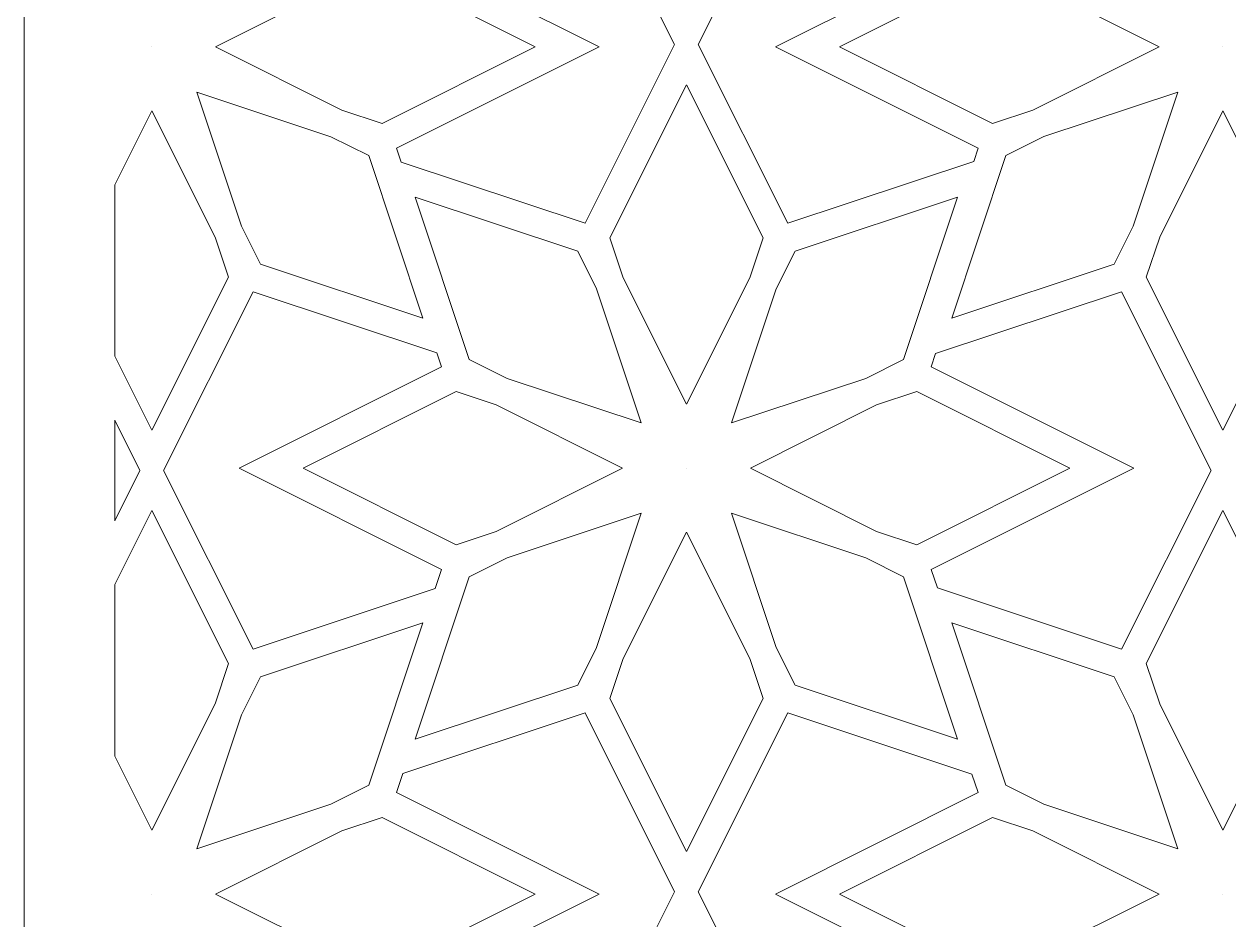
# Model space of a CAD drawing. Header units: centimetres. Extents: x -9.9 to 5.1, y -1.5 to 12.
# Drawn here: x -9.903 to -6.361, y 6.206 to 8.84 of the extents above; entities that cross this region are included whole.
import ezdxf

# ---------------------------------------------------------------- set-up
doc = ezdxf.new("R2010")
doc.units = ezdxf.units.CM
doc.header["$MEASUREMENT"] = 0
doc.layers.add('layer 1', color=7, linetype='Continuous')

msp = doc.modelspace()

# ---------------------------------------------------------------- linework, layer by layer
at = {"layer": 'layer 1', "color": 177, "lineweight": 9}
for points, knots in [([(-9.90262, -1.50302), (-9.90262, -1.50302), (-9.90262, -1.40247), (-9.90262, -1.40247), (-9.90262, -1.40247), (-9.90262, -1.40247), (-9.90262, -1.28287), (-9.90262, -1.28287), (-9.90262, -1.28287), (-9.90262, -1.28287), (-9.90262, -1.09513), (-9.90262, -1.09513), (-9.90262, -1.09513), (-9.90262, -1.09513), (-9.90262, -0.97553), (-9.90262, -0.97553), (-9.90262, -0.97553), (-9.90262, -0.97553), (-9.90262, -0.53225), (-9.90262, -0.53225), (-9.90262, -0.53225), (-9.90262, -0.53225), (-9.90262, -0.4436), (-9.90262, -0.4436), (-9.90262, -0.4436), (-9.90262, -0.4436), (-9.90262, 0.00048), (-9.90262, 0.00048), (-9.90262, 0.00048), (-9.90262, 0.00048), (-9.90262, 0.12554), (-9.90262, 0.12554), (-9.90262, 0.12554), (-9.90262, 0.12554), (-9.90262, 0.55598), (-9.90262, 0.55598), (-9.90262, 0.55598), (-9.90262, 0.55598), (-9.90262, 0.64463), (-9.90262, 0.64463), (-9.90262, 0.64463), (-9.90262, 0.64463), (-9.90262, 1.08791), (-9.90262, 1.08791), (-9.90262, 1.08791), (-9.90262, 1.08791), (-9.90262, 1.20751), (-9.90262, 1.20751), (-9.90262, 1.20751), (-9.90262, 1.20751), (-9.90262, 1.39525), (-9.90262, 1.39525), (-9.90262, 1.39525), (-9.90262, 1.39525), (-9.90262, 1.51485), (-9.90262, 1.51485), (-9.90262, 1.51485), (-9.90262, 1.51485), (-9.90262, 1.95812), (-9.90262, 1.95812), (-9.90262, 1.95812), (-9.90262, 1.95812), (-9.90262, 2.04678), (-9.90262, 2.04678), (-9.90262, 2.04678), (-9.90262, 2.04678), (-9.90262, 2.49085), (-9.90262, 2.49085), (-9.90262, 2.49085), (-9.90262, 2.49085), (-9.90262, 2.61591), (-9.90262, 2.61591), (-9.90262, 2.61591), (-9.90262, 2.61591), (-9.90262, 3.04637), (-9.90262, 3.04637), (-9.90262, 3.04637), (-9.90262, 3.04637), (-9.90262, 3.13502), (-9.90262, 3.13502), (-9.90262, 3.13502), (-9.90262, 3.13502), (-9.90262, 3.5783), (-9.90262, 3.5783), (-9.90262, 3.5783), (-9.90262, 3.5783), (-9.90262, 3.6979), (-9.90262, 3.6979), (-9.90262, 3.6979), (-9.90262, 3.6979), (-9.90262, 3.88564), (-9.90262, 3.88564), (-9.90262, 3.88564), (-9.90262, 3.88564), (-9.90262, 4.00523), (-9.90262, 4.00523), (-9.90262, 4.00523), (-9.90262, 4.00523), (-9.90262, 4.44851), (-9.90262, 4.44851), (-9.90262, 4.44851), (-9.90262, 4.44851), (-9.90262, 4.53717), (-9.90262, 4.53717), (-9.90262, 4.53717), (-9.90262, 4.53717), (-9.90262, 4.98124), (-9.90262, 4.98124), (-9.90262, 4.98124), (-9.90262, 4.98124), (-9.90262, 5.10631), (-9.90262, 5.10631), (-9.90262, 5.10631), (-9.90262, 5.10631), (-9.90262, 5.53674), (-9.90262, 5.53674), (-9.90262, 5.53674), (-9.90262, 5.53674), (-9.90262, 5.6254), (-9.90262, 5.6254), (-9.90262, 5.6254), (-9.90262, 5.6254), (-9.90262, 6.06868), (-9.90262, 6.06868), (-9.90262, 6.06868), (-9.90262, 6.06868), (-9.90262, 6.18827), (-9.90262, 6.18827), (-9.90262, 6.18827), (-9.90262, 6.18827), (-9.90262, 6.37601), (-9.90262, 6.37601), (-9.90262, 6.37601), (-9.90262, 6.37601), (-9.90262, 6.49561), (-9.90262, 6.49561), (-9.90262, 6.49561), (-9.90262, 6.49561), (-9.90262, 6.93889), (-9.90262, 6.93889), (-9.90262, 6.93889), (-9.90262, 6.93889), (-9.90262, 7.02755), (-9.90262, 7.02755), (-9.90262, 7.02755), (-9.90262, 7.02755), (-9.90262, 7.47161), (-9.90262, 7.47161), (-9.90262, 7.47161), (-9.90262, 7.47161), (-9.90262, 7.59668), (-9.90262, 7.59668), (-9.90262, 7.59668), (-9.90262, 7.59668), (-9.90262, 8.02713), (-9.90262, 8.02713), (-9.90262, 8.02713), (-9.90262, 8.02713), (-9.90262, 8.11579), (-9.90262, 8.11579), (-9.90262, 8.11579), (-9.90262, 8.11579), (-9.90262, 8.55907), (-9.90262, 8.55907), (-9.90262, 8.55907), (-9.90262, 8.55907), (-9.90262, 8.67866), (-9.90262, 8.67866), (-9.90262, 8.67866), (-9.90262, 8.67866), (-9.90262, 8.8664), (-9.90262, 8.8664), (-9.90262, 8.8664), (-9.90262, 8.8664), (-9.90262, 8.986), (-9.90262, 8.986), (-9.90262, 8.986), (-9.90262, 8.986), (-9.90262, 9.42928), (-9.90262, 9.42928), (-9.90262, 9.42928), (-9.90262, 9.42928), (-9.90262, 9.51794), (-9.90262, 9.51794), (-9.90262, 9.51794), (-9.90262, 9.51794), (-9.90262, 9.96201), (-9.90262, 9.96201), (-9.90262, 9.96201), (-9.90262, 9.96201), (-9.90262, 10.08707), (-9.90262, 10.08707), (-9.90262, 10.08707), (-9.90262, 10.08707), (-9.90262, 10.51751), (-9.90262, 10.51751), (-9.90262, 10.51751), (-9.90262, 10.51751), (-9.90262, 10.60617), (-9.90262, 10.60617), (-9.90262, 10.60617), (-9.90262, 10.60617), (-9.90262, 11.04944), (-9.90262, 11.04944), (-9.90262, 11.04944), (-9.90262, 11.04944), (-9.90262, 11.16904), (-9.90262, 11.16904), (-9.90262, 11.16904), (-9.90262, 11.16904), (-9.90262, 11.35678), (-9.90262, 11.35678), (-9.90262, 11.35678), (-9.90262, 11.35678), (-9.90262, 11.47638), (-9.90262, 11.47638), (-9.90262, 11.47638), (-9.90262, 11.47638), (-9.90262, 11.91966), (-9.90262, 11.91966), (-9.90262, 11.91966), (-9.90262, 11.91966), (-9.90262, 11.9877), (-9.90262, 11.9877), (-9.90262, 11.9877), (-9.90262, 11.9877), (-2.84661, 11.9877), (-2.84661, 11.9877), (-2.84661, 11.9877), (-2.84661, 11.9877), (-2.84661, 11.96951), (-2.84661, 11.96951), (-2.84661, 11.96951), (-2.84661, 11.96951), (-2.84661, 11.88086), (-2.84661, 11.88086), (-2.84661, 11.88086), (-2.84661, 11.88086), (-2.84661, 11.43758), (-2.84661, 11.43758), (-2.84661, 11.43758), (-2.84661, 11.43758), (-2.84661, 11.31906), (-2.84661, 11.31906), (-2.84661, 11.31906), (-2.84661, 11.31906), (-2.84661, 11.1249), (-2.84661, 11.1249), (-2.84661, 11.1249), (-2.84661, 11.1249), (-2.84661, 11.00638), (-2.84661, 11.00638), (-2.84661, 11.00638), (-2.84661, 11.00638), (-2.84661, 10.56311), (-2.84661, 10.56311), (-2.84661, 10.56311), (-2.84661, 10.56311), (-2.84661, 10.47445), (-2.84661, 10.47445), (-2.84661, 10.47445), (-2.84661, 10.47445), (-2.84661, 10.04616), (-2.84661, 10.04616), (-2.84661, 10.04616), (-2.84661, 10.04616), (-2.84661, 9.92103), (-2.84661, 9.92103), (-2.84661, 9.92103), (-2.84661, 9.92103), (-2.84661, 9.47912), (-2.84661, 9.47912), (-2.84661, 9.47912), (-2.84661, 9.47912), (-2.84661, 9.39046), (-2.84661, 9.39046), (-2.84661, 9.39046), (-2.84661, 9.39046), (-2.84661, 8.94719), (-2.84661, 8.94719), (-2.84661, 8.94719), (-2.84661, 8.94719), (-2.84661, 8.82867), (-2.84661, 8.82867), (-2.84661, 8.82867), (-2.84661, 8.82867), (-2.84661, 8.63451), (-2.84661, 8.63451), (-2.84661, 8.63451), (-2.84661, 8.63451), (-2.84661, 8.51599), (-2.84661, 8.51599), (-2.84661, 8.51599), (-2.84661, 8.51599), (-2.84661, 8.07271), (-2.84661, 8.07271), (-2.84661, 8.07271), (-2.84661, 8.07271), (-2.84661, 7.98406), (-2.84661, 7.98406), (-2.84661, 7.98406), (-2.84661, 7.98406), (-2.84661, 7.55579), (-2.84661, 7.55579), (-2.84661, 7.55579), (-2.84661, 7.55579), (-2.84661, 7.43065), (-2.84661, 7.43065), (-2.84661, 7.43065), (-2.84661, 7.43065), (-2.84661, 6.98874), (-2.84661, 6.98874), (-2.84661, 6.98874), (-2.84661, 6.98874), (-2.84661, 6.90009), (-2.84661, 6.90009), (-2.84661, 6.90009), (-2.84661, 6.90009), (-2.84661, 6.45681), (-2.84661, 6.45681), (-2.84661, 6.45681), (-2.84661, 6.45681), (-2.84661, 6.33829), (-2.84661, 6.33829), (-2.84661, 6.33829), (-2.84661, 6.33829), (-2.84661, 6.14413), (-2.84661, 6.14413), (-2.84661, 6.14413), (-2.84661, 6.14413), (-2.84661, 6.02561), (-2.84661, 6.02561), (-2.84661, 6.02561), (-2.84661, 6.02561), (-2.84661, 5.58234), (-2.84661, 5.58234), (-2.84661, 5.58234), (-2.84661, 5.58234), (-2.84661, 5.49368), (-2.84661, 5.49368), (-2.84661, 5.49368), (-2.84661, 5.49368), (-2.84661, 5.0654), (-2.84661, 5.0654), (-2.84661, 5.0654), (-2.84661, 5.0654), (-2.84661, 4.94026), (-2.84661, 4.94026), (-2.84661, 4.94026), (-2.84661, 4.94026), (-2.84661, 4.49835), (-2.84661, 4.49835), (-2.84661, 4.49835), (-2.84661, 4.49835), (-2.84661, 4.4097), (-2.84661, 4.4097), (-2.84661, 4.4097), (-2.84661, 4.4097), (-2.84661, 3.96642), (-2.84661, 3.96642), (-2.84661, 3.96642), (-2.84661, 3.96642), (-2.84661, 3.8479), (-2.84661, 3.8479), (-2.84661, 3.8479), (-2.84661, 3.8479), (-2.84661, 3.65375), (-2.84661, 3.65375), (-2.84661, 3.65375), (-2.84661, 3.65375), (-2.84661, 3.53523), (-2.84661, 3.53523), (-2.84661, 3.53523), (-2.84661, 3.53523), (-2.84661, 3.09195), (-2.84661, 3.09195), (-2.84661, 3.09195), (-2.84661, 3.09195), (-2.84661, 3.00329), (-2.84661, 3.00329), (-2.84661, 3.00329), (-2.84661, 3.00329), (-2.84661, 2.57502), (-2.84661, 2.57502), (-2.84661, 2.57502), (-2.84661, 2.57502), (-2.84661, 2.44988), (-2.84661, 2.44988), (-2.84661, 2.44988), (-2.84661, 2.44988), (-2.84661, 2.00798), (-2.84661, 2.00798), (-2.84661, 2.00798), (-2.84661, 2.00798), (-2.84661, 1.91932), (-2.84661, 1.91932), (-2.84661, 1.91932), (-2.84661, 1.91932), (-2.84661, 1.47604), (-2.84661, 1.47604), (-2.84661, 1.47604), (-2.84661, 1.47604), (-2.84661, 1.35752), (-2.84661, 1.35752), (-2.84661, 1.35752), (-2.84661, 1.35752), (-2.84661, 1.16337), (-2.84661, 1.16337), (-2.84661, 1.16337), (-2.84661, 1.16337), (-2.84661, 1.04485), (-2.84661, 1.04485), (-2.84661, 1.04485), (-2.84661, 1.04485), (-2.84661, 0.60157), (-2.84661, 0.60157), (-2.84661, 0.60157), (-2.84661, 0.60157), (-2.84661, 0.51291), (-2.84661, 0.51291), (-2.84661, 0.51291), (-2.84661, 0.51291), (-2.84661, 0.08463), (-2.84661, 0.08463), (-2.84661, 0.08463), (-2.84661, 0.08463), (-2.84661, -0.04051), (-2.84661, -0.04051), (-2.84661, -0.04051), (-2.84661, -0.04051), (-2.84661, -0.48241), (-2.84661, -0.48241), (-2.84661, -0.48241), (-2.84661, -0.48241), (-2.84661, -0.57107), (-2.84661, -0.57107), (-2.84661, -0.57107), (-2.84661, -0.57107), (-2.84661, -1.01435), (-2.84661, -1.01435), (-2.84661, -1.01435), (-2.84661, -1.01435), (-2.84661, -1.13286), (-2.84661, -1.13286), (-2.84661, -1.13286), (-2.84661, -1.13286), (-2.84661, -1.32702), (-2.84661, -1.32702), (-2.84661, -1.32702), (-2.84661, -1.32702), (-2.84661, -1.44554), (-2.84661, -1.44554), (-2.84661, -1.44554), (-2.84661, -1.44554), (-2.84661, -1.50302), (-2.84661, -1.50302), (-2.84661, -1.50302), (-2.84661, -1.50302), (-9.90262, -1.50302), (-9.90262, -1.50302)], [0, 0, 0, 0, 0.0086207, 0.0086207, 0.0086207, 0.0086207, 0.0172414, 0.0172414, 0.0172414, 0.0172414, 0.0258621, 0.0258621, 0.0258621, 0.0258621, 0.0344828, 0.0344828, 0.0344828, 0.0344828, 0.0431034, 0.0431034, 0.0431034, 0.0431034, 0.0517241, 0.0517241, 0.0517241, 0.0517241, 0.0603448, 0.0603448, 0.0603448, 0.0603448, 0.0689655, 0.0689655, 0.0689655, 0.0689655, 0.0775862, 0.0775862, 0.0775862, 0.0775862, 0.0862069, 0.0862069, 0.0862069, 0.0862069, 0.0948276, 0.0948276, 0.0948276, 0.0948276, 0.1034483, 0.1034483, 0.1034483, 0.1034483, 0.112069, 0.112069, 0.112069, 0.112069, 0.1206897, 0.1206897, 0.1206897, 0.1206897, 0.1293103, 0.1293103, 0.1293103, 0.1293103, 0.137931, 0.137931, 0.137931, 0.137931, 0.1465517, 0.1465517, 0.1465517, 0.1465517, 0.1551724, 0.1551724, 0.1551724, 0.1551724, 0.1637931, 0.1637931, 0.1637931, 0.1637931, 0.1724138, 0.1724138, 0.1724138, 0.1724138, 0.1810345, 0.1810345, 0.1810345, 0.1810345, 0.1896552, 0.1896552, 0.1896552, 0.1896552, 0.1982759, 0.1982759, 0.1982759, 0.1982759, 0.2068966, 0.2068966, 0.2068966, 0.2068966, 0.2155172, 0.2155172, 0.2155172, 0.2155172, 0.2241379, 0.2241379, 0.2241379, 0.2241379, 0.2327586, 0.2327586, 0.2327586, 0.2327586, 0.2413793, 0.2413793, 0.2413793, 0.2413793, 0.25, 0.25, 0.25, 0.25, 0.2586207, 0.2586207, 0.2586207, 0.2586207, 0.2672414, 0.2672414, 0.2672414, 0.2672414, 0.2758621, 0.2758621, 0.2758621, 0.2758621, 0.2844828, 0.2844828, 0.2844828, 0.2844828, 0.2931034, 0.2931034, 0.2931034, 0.2931034, 0.3017241, 0.3017241, 0.3017241, 0.3017241, 0.3103448, 0.3103448, 0.3103448, 0.3103448, 0.3189655, 0.3189655, 0.3189655, 0.3189655, 0.3275862, 0.3275862, 0.3275862, 0.3275862, 0.3362069, 0.3362069, 0.3362069, 0.3362069, 0.3448276, 0.3448276, 0.3448276, 0.3448276, 0.3534483, 0.3534483, 0.3534483, 0.3534483, 0.362069, 0.362069, 0.362069, 0.362069, 0.3706897, 0.3706897, 0.3706897, 0.3706897, 0.3793103, 0.3793103, 0.3793103, 0.3793103, 0.387931, 0.387931, 0.387931, 0.387931, 0.3965517, 0.3965517, 0.3965517, 0.3965517, 0.4051724, 0.4051724, 0.4051724, 0.4051724, 0.4137931, 0.4137931, 0.4137931, 0.4137931, 0.4224138, 0.4224138, 0.4224138, 0.4224138, 0.4310345, 0.4310345, 0.4310345, 0.4310345, 0.4396552, 0.4396552, 0.4396552, 0.4396552, 0.4482759, 0.4482759, 0.4482759, 0.4482759, 0.4568966, 0.4568966, 0.4568966, 0.4568966, 0.4655172, 0.4655172, 0.4655172, 0.4655172, 0.4741379, 0.4741379, 0.4741379, 0.4741379, 0.4827586, 0.4827586, 0.4827586, 0.4827586, 0.4913793, 0.4913793, 0.4913793, 0.4913793, 0.5, 0.5, 0.5, 0.5, 0.5086207, 0.5086207, 0.5086207, 0.5086207, 0.5172414, 0.5172414, 0.5172414, 0.5172414, 0.5258621, 0.5258621, 0.5258621, 0.5258621, 0.5344828, 0.5344828, 0.5344828, 0.5344828, 0.5431034, 0.5431034, 0.5431034, 0.5431034, 0.5517241, 0.5517241, 0.5517241, 0.5517241, 0.5603448, 0.5603448, 0.5603448, 0.5603448, 0.5689655, 0.5689655, 0.5689655, 0.5689655, 0.5775862, 0.5775862, 0.5775862, 0.5775862, 0.5862069, 0.5862069, 0.5862069, 0.5862069, 0.5948276, 0.5948276, 0.5948276, 0.5948276, 0.6034483, 0.6034483, 0.6034483, 0.6034483, 0.612069, 0.612069, 0.612069, 0.612069, 0.6206897, 0.6206897, 0.6206897, 0.6206897, 0.6293103, 0.6293103, 0.6293103, 0.6293103, 0.637931, 0.637931, 0.637931, 0.637931, 0.6465517, 0.6465517, 0.6465517, 0.6465517, 0.6551724, 0.6551724, 0.6551724, 0.6551724, 0.6637931, 0.6637931, 0.6637931, 0.6637931, 0.6724138, 0.6724138, 0.6724138, 0.6724138, 0.6810345, 0.6810345, 0.6810345, 0.6810345, 0.6896552, 0.6896552, 0.6896552, 0.6896552, 0.6982759, 0.6982759, 0.6982759, 0.6982759, 0.7068966, 0.7068966, 0.7068966, 0.7068966, 0.7155172, 0.7155172, 0.7155172, 0.7155172, 0.7241379, 0.7241379, 0.7241379, 0.7241379, 0.7327586, 0.7327586, 0.7327586, 0.7327586, 0.7413793, 0.7413793, 0.7413793, 0.7413793, 0.75, 0.75, 0.75, 0.75, 0.7586207, 0.7586207, 0.7586207, 0.7586207, 0.7672414, 0.7672414, 0.7672414, 0.7672414, 0.7758621, 0.7758621, 0.7758621, 0.7758621, 0.7844828, 0.7844828, 0.7844828, 0.7844828, 0.7931034, 0.7931034, 0.7931034, 0.7931034, 0.8017241, 0.8017241, 0.8017241, 0.8017241, 0.8103448, 0.8103448, 0.8103448, 0.8103448, 0.8189655, 0.8189655, 0.8189655, 0.8189655, 0.8275862, 0.8275862, 0.8275862, 0.8275862, 0.8362069, 0.8362069, 0.8362069, 0.8362069, 0.8448276, 0.8448276, 0.8448276, 0.8448276, 0.8534483, 0.8534483, 0.8534483, 0.8534483, 0.862069, 0.862069, 0.862069, 0.862069, 0.8706897, 0.8706897, 0.8706897, 0.8706897, 0.8793103, 0.8793103, 0.8793103, 0.8793103, 0.887931, 0.887931, 0.887931, 0.887931, 0.8965517, 0.8965517, 0.8965517, 0.8965517, 0.9051724, 0.9051724, 0.9051724, 0.9051724, 0.9137931, 0.9137931, 0.9137931, 0.9137931, 0.9224138, 0.9224138, 0.9224138, 0.9224138, 0.9310345, 0.9310345, 0.9310345, 0.9310345, 0.9396552, 0.9396552, 0.9396552, 0.9396552, 0.9482759, 0.9482759, 0.9482759, 0.9482759, 0.9568966, 0.9568966, 0.9568966, 0.9568966, 0.9655172, 0.9655172, 0.9655172, 0.9655172, 0.9741379, 0.9741379, 0.9741379, 0.9741379, 0.9827586, 0.9827586, 0.9827586, 0.9827586, 1, 1, 1, 1]), ([(-8.78892, 9.1268), (-8.78892, 9.1268), (-8.80759, 9.07065), (-8.80759, 9.07065), (-8.80759, 9.07065), (-8.80759, 9.07065), (-8.21235, 8.77253), (-8.21235, 8.77253), (-8.21235, 8.77253), (-8.21235, 8.77253), (-8.80759, 8.4744), (-8.80759, 8.4744), (-8.80759, 8.4744), (-8.80759, 8.4744), (-8.79402, 8.43359), (-8.79402, 8.43359), (-8.79402, 8.43359), (-8.79402, 8.43359), (-8.25371, 8.2539), (-8.25371, 8.2539), (-8.25371, 8.2539), (-8.25371, 8.2539), (-7.99054, 8.77935), (-7.99054, 8.77935), (-7.99054, 8.77935), (-7.99054, 8.77935), (-8.25371, 9.30479), (-8.25371, 9.30479), (-8.25371, 9.30479), (-8.25371, 9.30479), (-8.78892, 9.1268), (-8.78892, 9.1268)], [0, 0, 0, 0, 0.1111111, 0.1111111, 0.1111111, 0.1111111, 0.2222222, 0.2222222, 0.2222222, 0.2222222, 0.3333333, 0.3333333, 0.3333333, 0.3333333, 0.4444444, 0.4444444, 0.4444444, 0.4444444, 0.5555556, 0.5555556, 0.5555556, 0.5555556, 0.6666667, 0.6666667, 0.6666667, 0.6666667, 0.7777778, 0.7777778, 0.7777778, 0.7777778, 1, 1, 1, 1]), ([(-7.92063, 8.77935), (-7.92063, 8.77935), (-7.65745, 9.3048), (-7.65745, 9.3048), (-7.65745, 9.3048), (-7.65745, 9.3048), (-7.11614, 9.12477), (-7.11614, 9.12477), (-7.11614, 9.12477), (-7.11614, 9.12477), (-7.09814, 9.07066), (-7.09814, 9.07066), (-7.09814, 9.07066), (-7.09814, 9.07066), (-7.69339, 8.77253), (-7.69339, 8.77253), (-7.69339, 8.77253), (-7.69339, 8.77253), (-7.09815, 8.47441), (-7.09815, 8.47441), (-7.09815, 8.47441), (-7.09815, 8.47441), (-7.11105, 8.43562), (-7.11105, 8.43562), (-7.11105, 8.43562), (-7.11105, 8.43562), (-7.65745, 8.2539), (-7.65745, 8.2539), (-7.65745, 8.2539), (-7.65745, 8.2539), (-7.92063, 8.77935), (-7.92063, 8.77935)], [0, 0, 0, 0, 0.1111111, 0.1111111, 0.1111111, 0.1111111, 0.2222222, 0.2222222, 0.2222222, 0.2222222, 0.3333333, 0.3333333, 0.3333333, 0.3333333, 0.4444444, 0.4444444, 0.4444444, 0.4444444, 0.5555556, 0.5555556, 0.5555556, 0.5555556, 0.6666667, 0.6666667, 0.6666667, 0.6666667, 0.7777778, 0.7777778, 0.7777778, 0.7777778, 1, 1, 1, 1]), ([(-8.84999, 8.9978), (-8.84999, 8.9978), (-8.96817, 8.95849), (-8.96817, 8.95849), (-8.96817, 8.95849), (-8.96817, 8.95849), (-9.33948, 8.77253), (-9.33948, 8.77253), (-9.33948, 8.77253), (-9.33948, 8.77253), (-8.96818, 8.58656), (-8.96818, 8.58656), (-8.96818, 8.58656), (-8.96818, 8.58656), (-8.84999, 8.54725), (-8.84999, 8.54725), (-8.84999, 8.54725), (-8.84999, 8.54725), (-8.4002, 8.77253), (-8.4002, 8.77253), (-8.4002, 8.77253), (-8.4002, 8.77253), (-8.84999, 8.9978), (-8.84999, 8.9978)], [0, 0, 0, 0, 0.1428571, 0.1428571, 0.1428571, 0.1428571, 0.2857143, 0.2857143, 0.2857143, 0.2857143, 0.4285714, 0.4285714, 0.4285714, 0.4285714, 0.5714286, 0.5714286, 0.5714286, 0.5714286, 0.7142857, 0.7142857, 0.7142857, 0.7142857, 1, 1, 1, 1]), ([(-6.93756, 8.9585), (-6.93756, 8.9585), (-7.05575, 8.99781), (-7.05575, 8.99781), (-7.05575, 8.99781), (-7.05575, 8.99781), (-7.50554, 8.77253), (-7.50554, 8.77253), (-7.50554, 8.77253), (-7.50554, 8.77253), (-7.05575, 8.54726), (-7.05575, 8.54726), (-7.05575, 8.54726), (-7.05575, 8.54726), (-6.93757, 8.58657), (-6.93757, 8.58657), (-6.93757, 8.58657), (-6.93757, 8.58657), (-6.56626, 8.77253), (-6.56626, 8.77253), (-6.56626, 8.77253), (-6.56626, 8.77253), (-6.93756, 8.9585), (-6.93756, 8.9585)], [0, 0, 0, 0, 0.1428571, 0.1428571, 0.1428571, 0.1428571, 0.2857143, 0.2857143, 0.2857143, 0.2857143, 0.4285714, 0.4285714, 0.4285714, 0.4285714, 0.5714286, 0.5714286, 0.5714286, 0.5714286, 0.7142857, 0.7142857, 0.7142857, 0.7142857, 1, 1, 1, 1]), ([(-9.52735, 8.77254), (-9.52735, 8.77254), (-9.52734, 8.77253), (-9.52734, 8.77253), (-9.52734, 8.77253), (-9.52734, 8.77253), (-9.52734, 8.77253), (-9.52734, 8.77253), (-9.52734, 8.77253), (-9.52734, 8.77253), (-9.52734, 8.77253), (-9.52734, 8.77253), (-9.52734, 8.77253), (-9.52734, 8.77253), (-9.52734, 8.77252), (-9.52734, 8.77252), (-9.52734, 8.77252), (-9.52734, 8.77252), (-9.52734, 8.77253), (-9.52734, 8.77253), (-9.52734, 8.77253), (-9.52734, 8.77253), (-9.52733, 8.77252), (-9.52733, 8.77252), (-9.52733, 8.77252), (-9.52733, 8.77252), (-9.52733, 8.77253), (-9.52733, 8.77253), (-9.52733, 8.77253), (-9.52733, 8.77253), (-9.52733, 8.77252), (-9.52733, 8.77252), (-9.52733, 8.77252), (-9.52733, 8.77252), (-9.52733, 8.77253), (-9.52733, 8.77253), (-9.52733, 8.77253), (-9.52733, 8.77253), (-9.52732, 8.77253), (-9.52732, 8.77253), (-9.52732, 8.77253), (-9.52732, 8.77253), (-9.52733, 8.77253), (-9.52733, 8.77253), (-9.52733, 8.77253), (-9.52733, 8.77253), (-9.52733, 8.77254), (-9.52733, 8.77254), (-9.52733, 8.77254), (-9.52733, 8.77254), (-9.52733, 8.77253), (-9.52733, 8.77253), (-9.52733, 8.77253), (-9.52733, 8.77253), (-9.52734, 8.77255), (-9.52734, 8.77255), (-9.52734, 8.77255), (-9.52734, 8.77255), (-9.52733, 8.77253), (-9.52733, 8.77253), (-9.52733, 8.77253), (-9.52733, 8.77253), (-9.52735, 8.77254), (-9.52735, 8.77254)], [0, 0, 0, 0, 0.0588235, 0.0588235, 0.0588235, 0.0588235, 0.1176471, 0.1176471, 0.1176471, 0.1176471, 0.1764706, 0.1764706, 0.1764706, 0.1764706, 0.2352941, 0.2352941, 0.2352941, 0.2352941, 0.2941176, 0.2941176, 0.2941176, 0.2941176, 0.3529412, 0.3529412, 0.3529412, 0.3529412, 0.4117647, 0.4117647, 0.4117647, 0.4117647, 0.4705882, 0.4705882, 0.4705882, 0.4705882, 0.5294118, 0.5294118, 0.5294118, 0.5294118, 0.5882353, 0.5882353, 0.5882353, 0.5882353, 0.6470588, 0.6470588, 0.6470588, 0.6470588, 0.7058824, 0.7058824, 0.7058824, 0.7058824, 0.7647059, 0.7647059, 0.7647059, 0.7647059, 0.8235294, 0.8235294, 0.8235294, 0.8235294, 0.8823529, 0.8823529, 0.8823529, 0.8823529, 1, 1, 1, 1]), ([(-6.37842, 8.77254), (-6.37842, 8.77254), (-6.37841, 8.77253), (-6.37841, 8.77253), (-6.37841, 8.77253), (-6.37841, 8.77253), (-6.37842, 8.77253), (-6.37842, 8.77253), (-6.37842, 8.77253), (-6.37842, 8.77253), (-6.37841, 8.77253), (-6.37841, 8.77253), (-6.37841, 8.77253), (-6.37841, 8.77253), (-6.37841, 8.77252), (-6.37841, 8.77252), (-6.37841, 8.77252), (-6.37841, 8.77252), (-6.37841, 8.77253), (-6.37841, 8.77253), (-6.37841, 8.77253), (-6.37841, 8.77253), (-6.3784, 8.77252), (-6.3784, 8.77252), (-6.3784, 8.77252), (-6.3784, 8.77252), (-6.37841, 8.77253), (-6.37841, 8.77253), (-6.37841, 8.77253), (-6.37841, 8.77253), (-6.3784, 8.77252), (-6.3784, 8.77252), (-6.3784, 8.77252), (-6.3784, 8.77252), (-6.3784, 8.77253), (-6.3784, 8.77253), (-6.3784, 8.77253), (-6.3784, 8.77253), (-6.37839, 8.77253), (-6.37839, 8.77253), (-6.37839, 8.77253), (-6.37839, 8.77253), (-6.3784, 8.77253), (-6.3784, 8.77253), (-6.3784, 8.77253), (-6.3784, 8.77253), (-6.3784, 8.77254), (-6.3784, 8.77254), (-6.3784, 8.77254), (-6.3784, 8.77254), (-6.3784, 8.77253), (-6.3784, 8.77253), (-6.3784, 8.77253), (-6.3784, 8.77253), (-6.37841, 8.77255), (-6.37841, 8.77255), (-6.37841, 8.77255), (-6.37841, 8.77255), (-6.3784, 8.77253), (-6.3784, 8.77253), (-6.3784, 8.77253), (-6.3784, 8.77253), (-6.37842, 8.77254), (-6.37842, 8.77254)], [0, 0, 0, 0, 0.0588235, 0.0588235, 0.0588235, 0.0588235, 0.1176471, 0.1176471, 0.1176471, 0.1176471, 0.1764706, 0.1764706, 0.1764706, 0.1764706, 0.2352941, 0.2352941, 0.2352941, 0.2352941, 0.2941176, 0.2941176, 0.2941176, 0.2941176, 0.3529412, 0.3529412, 0.3529412, 0.3529412, 0.4117647, 0.4117647, 0.4117647, 0.4117647, 0.4705882, 0.4705882, 0.4705882, 0.4705882, 0.5294118, 0.5294118, 0.5294118, 0.5294118, 0.5882353, 0.5882353, 0.5882353, 0.5882353, 0.6470588, 0.6470588, 0.6470588, 0.6470588, 0.7058824, 0.7058824, 0.7058824, 0.7058824, 0.7647059, 0.7647059, 0.7647059, 0.7647059, 0.8235294, 0.8235294, 0.8235294, 0.8235294, 0.8823529, 0.8823529, 0.8823529, 0.8823529, 1, 1, 1, 1]), ([(-8.18086, 8.2115), (-8.18086, 8.2115), (-8.14155, 8.09332), (-8.14155, 8.09332), (-8.14155, 8.09332), (-8.14155, 8.09332), (-7.95559, 7.72201), (-7.95559, 7.72201), (-7.95559, 7.72201), (-7.95559, 7.72201), (-7.76962, 8.09331), (-7.76962, 8.09331), (-7.76962, 8.09331), (-7.76962, 8.09331), (-7.73031, 8.2115), (-7.73031, 8.2115), (-7.73031, 8.2115), (-7.73031, 8.2115), (-7.95559, 8.66129), (-7.95559, 8.66129), (-7.95559, 8.66129), (-7.95559, 8.66129), (-8.18086, 8.2115), (-8.18086, 8.2115)], [0, 0, 0, 0, 0.1428571, 0.1428571, 0.1428571, 0.1428571, 0.2857143, 0.2857143, 0.2857143, 0.2857143, 0.4285714, 0.4285714, 0.4285714, 0.4285714, 0.5714286, 0.5714286, 0.5714286, 0.5714286, 0.7142857, 0.7142857, 0.7142857, 0.7142857, 1, 1, 1, 1]), ([(-8.88909, 8.45287), (-8.88909, 8.45287), (-9.00045, 8.50864), (-9.00045, 8.50864), (-9.00045, 8.50864), (-9.00045, 8.50864), (-9.3945, 8.63969), (-9.3945, 8.63969), (-9.3945, 8.63969), (-9.3945, 8.63969), (-9.26345, 8.24565), (-9.26345, 8.24565), (-9.26345, 8.24565), (-9.26345, 8.24565), (-9.20767, 8.13428), (-9.20767, 8.13428), (-9.20767, 8.13428), (-9.20767, 8.13428), (-8.73033, 7.97552), (-8.73033, 7.97552), (-8.73033, 7.97552), (-8.73033, 7.97552), (-8.88909, 8.45287), (-8.88909, 8.45287)], [0, 0, 0, 0, 0.1428571, 0.1428571, 0.1428571, 0.1428571, 0.2857143, 0.2857143, 0.2857143, 0.2857143, 0.4285714, 0.4285714, 0.4285714, 0.4285714, 0.5714286, 0.5714286, 0.5714286, 0.5714286, 0.7142857, 0.7142857, 0.7142857, 0.7142857, 1, 1, 1, 1]), ([(-6.69807, 8.13429), (-6.69807, 8.13429), (-6.6423, 8.24564), (-6.6423, 8.24564), (-6.6423, 8.24564), (-6.6423, 8.24564), (-6.51124, 8.6397), (-6.51124, 8.6397), (-6.51124, 8.6397), (-6.51124, 8.6397), (-6.90529, 8.50865), (-6.90529, 8.50865), (-6.90529, 8.50865), (-6.90529, 8.50865), (-7.01666, 8.45287), (-7.01666, 8.45287), (-7.01666, 8.45287), (-7.01666, 8.45287), (-7.17541, 7.97553), (-7.17541, 7.97553), (-7.17541, 7.97553), (-7.17541, 7.97553), (-6.69807, 8.13429), (-6.69807, 8.13429)], [0, 0, 0, 0, 0.1428571, 0.1428571, 0.1428571, 0.1428571, 0.2857143, 0.2857143, 0.2857143, 0.2857143, 0.4285714, 0.4285714, 0.4285714, 0.4285714, 0.5714286, 0.5714286, 0.5714286, 0.5714286, 0.7142857, 0.7142857, 0.7142857, 0.7142857, 1, 1, 1, 1]), ([(-9.30207, 8.09518), (-9.30207, 8.09518), (-9.34137, 8.21337), (-9.34137, 8.21337), (-9.34137, 8.21337), (-9.34137, 8.21337), (-9.52734, 8.58468), (-9.52734, 8.58468), (-9.52734, 8.58468), (-9.52734, 8.58468), (-9.63635, 8.36702), (-9.63635, 8.36702), (-9.63635, 8.36702), (-9.63635, 8.36702), (-9.63635, 7.86306), (-9.63635, 7.86306), (-9.63635, 7.86306), (-9.63635, 7.86306), (-9.52734, 7.6454), (-9.52734, 7.6454), (-9.52734, 7.6454), (-9.52734, 7.6454), (-9.30207, 8.09518), (-9.30207, 8.09518)], [0, 0, 0, 0, 0.1428571, 0.1428571, 0.1428571, 0.1428571, 0.2857143, 0.2857143, 0.2857143, 0.2857143, 0.4285714, 0.4285714, 0.4285714, 0.4285714, 0.5714286, 0.5714286, 0.5714286, 0.5714286, 0.7142857, 0.7142857, 0.7142857, 0.7142857, 1, 1, 1, 1]), ([(-6.15314, 8.09518), (-6.15314, 8.09518), (-6.19244, 8.21337), (-6.19244, 8.21337), (-6.19244, 8.21337), (-6.19244, 8.21337), (-6.37841, 8.58468), (-6.37841, 8.58468), (-6.37841, 8.58468), (-6.37841, 8.58468), (-6.56437, 8.21337), (-6.56437, 8.21337), (-6.56437, 8.21337), (-6.56437, 8.21337), (-6.60368, 8.09518), (-6.60368, 8.09518), (-6.60368, 8.09518), (-6.60368, 8.09518), (-6.37841, 7.6454), (-6.37841, 7.6454), (-6.37841, 7.6454), (-6.37841, 7.6454), (-6.15314, 8.09518), (-6.15314, 8.09518)], [0, 0, 0, 0, 0.1428571, 0.1428571, 0.1428571, 0.1428571, 0.2857143, 0.2857143, 0.2857143, 0.2857143, 0.4285714, 0.4285714, 0.4285714, 0.4285714, 0.5714286, 0.5714286, 0.5714286, 0.5714286, 0.7142857, 0.7142857, 0.7142857, 0.7142857, 1, 1, 1, 1]), ([(-8.59383, 7.85382), (-8.59383, 7.85382), (-8.48248, 7.79805), (-8.48248, 7.79805), (-8.48248, 7.79805), (-8.48248, 7.79805), (-8.08842, 7.66699), (-8.08842, 7.66699), (-8.08842, 7.66699), (-8.08842, 7.66699), (-8.21947, 8.06104), (-8.21947, 8.06104), (-8.21947, 8.06104), (-8.21947, 8.06104), (-8.27525, 8.17241), (-8.27525, 8.17241), (-8.27525, 8.17241), (-8.27525, 8.17241), (-8.75259, 8.33116), (-8.75259, 8.33116), (-8.75259, 8.33116), (-8.75259, 8.33116), (-8.59383, 7.85382), (-8.59383, 7.85382)], [0, 0, 0, 0, 0.1428571, 0.1428571, 0.1428571, 0.1428571, 0.2857143, 0.2857143, 0.2857143, 0.2857143, 0.4285714, 0.4285714, 0.4285714, 0.4285714, 0.5714286, 0.5714286, 0.5714286, 0.5714286, 0.7142857, 0.7142857, 0.7142857, 0.7142857, 1, 1, 1, 1]), ([(-7.63592, 8.1724), (-7.63592, 8.1724), (-7.6917, 8.06104), (-7.6917, 8.06104), (-7.6917, 8.06104), (-7.6917, 8.06104), (-7.82275, 7.66699), (-7.82275, 7.66699), (-7.82275, 7.66699), (-7.82275, 7.66699), (-7.4287, 7.79804), (-7.4287, 7.79804), (-7.4287, 7.79804), (-7.4287, 7.79804), (-7.31734, 7.85382), (-7.31734, 7.85382), (-7.31734, 7.85382), (-7.31734, 7.85382), (-7.15858, 8.33115), (-7.15858, 8.33115), (-7.15858, 8.33115), (-7.15858, 8.33115), (-7.63592, 8.1724), (-7.63592, 8.1724)], [0, 0, 0, 0, 0.1428571, 0.1428571, 0.1428571, 0.1428571, 0.2857143, 0.2857143, 0.2857143, 0.2857143, 0.4285714, 0.4285714, 0.4285714, 0.4285714, 0.5714286, 0.5714286, 0.5714286, 0.5714286, 0.7142857, 0.7142857, 0.7142857, 0.7142857, 1, 1, 1, 1]), ([(-8.6889, 7.87309), (-8.6889, 7.87309), (-9.22921, 8.05279), (-9.22921, 8.05279), (-9.22921, 8.05279), (-9.22921, 8.05279), (-9.49238, 7.52734), (-9.49238, 7.52734), (-9.49238, 7.52734), (-9.49238, 7.52734), (-9.22921, 7.00189), (-9.22921, 7.00189), (-9.22921, 7.00189), (-9.22921, 7.00189), (-8.694, 7.17989), (-8.694, 7.17989), (-8.694, 7.17989), (-8.694, 7.17989), (-8.67533, 7.23603), (-8.67533, 7.23603), (-8.67533, 7.23603), (-8.67533, 7.23603), (-9.27057, 7.53416), (-9.27057, 7.53416), (-9.27057, 7.53416), (-9.27057, 7.53416), (-8.67533, 7.83229), (-8.67533, 7.83229), (-8.67533, 7.83229), (-8.67533, 7.83229), (-8.6889, 7.87309), (-8.6889, 7.87309)], [0, 0, 0, 0, 0.1111111, 0.1111111, 0.1111111, 0.1111111, 0.2222222, 0.2222222, 0.2222222, 0.2222222, 0.3333333, 0.3333333, 0.3333333, 0.3333333, 0.4444444, 0.4444444, 0.4444444, 0.4444444, 0.5555556, 0.5555556, 0.5555556, 0.5555556, 0.6666667, 0.6666667, 0.6666667, 0.6666667, 0.7777778, 0.7777778, 0.7777778, 0.7777778, 1, 1, 1, 1]), ([(-7.22294, 7.87107), (-7.22294, 7.87107), (-7.23584, 7.83227), (-7.23584, 7.83227), (-7.23584, 7.83227), (-7.23584, 7.83227), (-6.6406, 7.53415), (-6.6406, 7.53415), (-6.6406, 7.53415), (-6.6406, 7.53415), (-7.23585, 7.23602), (-7.23585, 7.23602), (-7.23585, 7.23602), (-7.23585, 7.23602), (-7.21785, 7.18192), (-7.21785, 7.18192), (-7.21785, 7.18192), (-7.21785, 7.18192), (-6.67654, 7.00189), (-6.67654, 7.00189), (-6.67654, 7.00189), (-6.67654, 7.00189), (-6.41336, 7.52734), (-6.41336, 7.52734), (-6.41336, 7.52734), (-6.41336, 7.52734), (-6.67654, 8.05279), (-6.67654, 8.05279), (-6.67654, 8.05279), (-6.67654, 8.05279), (-7.22294, 7.87107), (-7.22294, 7.87107)], [0, 0, 0, 0, 0.1111111, 0.1111111, 0.1111111, 0.1111111, 0.2222222, 0.2222222, 0.2222222, 0.2222222, 0.3333333, 0.3333333, 0.3333333, 0.3333333, 0.4444444, 0.4444444, 0.4444444, 0.4444444, 0.5555556, 0.5555556, 0.5555556, 0.5555556, 0.6666667, 0.6666667, 0.6666667, 0.6666667, 0.7777778, 0.7777778, 0.7777778, 0.7777778, 1, 1, 1, 1]), ([(-8.51474, 7.72012), (-8.51474, 7.72012), (-8.63293, 7.75943), (-8.63293, 7.75943), (-8.63293, 7.75943), (-8.63293, 7.75943), (-9.08272, 7.53416), (-9.08272, 7.53416), (-9.08272, 7.53416), (-9.08272, 7.53416), (-8.63293, 7.30888), (-8.63293, 7.30888), (-8.63293, 7.30888), (-8.63293, 7.30888), (-8.51475, 7.34819), (-8.51475, 7.34819), (-8.51475, 7.34819), (-8.51475, 7.34819), (-8.14344, 7.53416), (-8.14344, 7.53416), (-8.14344, 7.53416), (-8.14344, 7.53416), (-8.51474, 7.72012), (-8.51474, 7.72012)], [0, 0, 0, 0, 0.1428571, 0.1428571, 0.1428571, 0.1428571, 0.2857143, 0.2857143, 0.2857143, 0.2857143, 0.4285714, 0.4285714, 0.4285714, 0.4285714, 0.5714286, 0.5714286, 0.5714286, 0.5714286, 0.7142857, 0.7142857, 0.7142857, 0.7142857, 1, 1, 1, 1]), ([(-7.27824, 7.75942), (-7.27824, 7.75942), (-7.39642, 7.72012), (-7.39642, 7.72012), (-7.39642, 7.72012), (-7.39642, 7.72012), (-7.76773, 7.53415), (-7.76773, 7.53415), (-7.76773, 7.53415), (-7.76773, 7.53415), (-7.39643, 7.34819), (-7.39643, 7.34819), (-7.39643, 7.34819), (-7.39643, 7.34819), (-7.27824, 7.30888), (-7.27824, 7.30888), (-7.27824, 7.30888), (-7.27824, 7.30888), (-6.82845, 7.53415), (-6.82845, 7.53415), (-6.82845, 7.53415), (-6.82845, 7.53415), (-7.27824, 7.75942), (-7.27824, 7.75942)], [0, 0, 0, 0, 0.1428571, 0.1428571, 0.1428571, 0.1428571, 0.2857143, 0.2857143, 0.2857143, 0.2857143, 0.4285714, 0.4285714, 0.4285714, 0.4285714, 0.5714286, 0.5714286, 0.5714286, 0.5714286, 0.7142857, 0.7142857, 0.7142857, 0.7142857, 1, 1, 1, 1]), ([(-9.63635, 7.37947), (-9.63635, 7.37947), (-9.56229, 7.52734), (-9.56229, 7.52734), (-9.56229, 7.52734), (-9.56229, 7.52734), (-9.63635, 7.67521), (-9.63635, 7.67521), (-9.63635, 7.67521), (-9.63635, 7.67521), (-9.63635, 7.37947), (-9.63635, 7.37947)], [0, 0, 0, 0, 0.25, 0.25, 0.25, 0.25, 0.5, 0.5, 0.5, 0.5, 1, 1, 1, 1]), ([(-7.9556, 7.53416), (-7.9556, 7.53416), (-7.95559, 7.53416), (-7.95559, 7.53416), (-7.95559, 7.53416), (-7.95559, 7.53416), (-7.9556, 7.53415), (-7.9556, 7.53415), (-7.9556, 7.53415), (-7.9556, 7.53415), (-7.95559, 7.53415), (-7.95559, 7.53415), (-7.95559, 7.53415), (-7.95559, 7.53415), (-7.95559, 7.53415), (-7.95559, 7.53415), (-7.95559, 7.53415), (-7.95559, 7.53415), (-7.95559, 7.53415), (-7.95559, 7.53415), (-7.95559, 7.53415), (-7.95559, 7.53415), (-7.95559, 7.53414), (-7.95559, 7.53414), (-7.95559, 7.53414), (-7.95559, 7.53414), (-7.95559, 7.53415), (-7.95559, 7.53415), (-7.95559, 7.53415), (-7.95559, 7.53415), (-7.95558, 7.53415), (-7.95558, 7.53415), (-7.95558, 7.53415), (-7.95558, 7.53415), (-7.95559, 7.53415), (-7.95559, 7.53415), (-7.95559, 7.53415), (-7.95559, 7.53415), (-7.95557, 7.53416), (-7.95557, 7.53416), (-7.95557, 7.53416), (-7.95557, 7.53416), (-7.95559, 7.53415), (-7.95559, 7.53415), (-7.95559, 7.53415), (-7.95559, 7.53415), (-7.95558, 7.53416), (-7.95558, 7.53416), (-7.95558, 7.53416), (-7.95558, 7.53416), (-7.95559, 7.53416), (-7.95559, 7.53416), (-7.95559, 7.53416), (-7.95559, 7.53416), (-7.95559, 7.53417), (-7.95559, 7.53417), (-7.95559, 7.53417), (-7.95559, 7.53417), (-7.95559, 7.53416), (-7.95559, 7.53416), (-7.95559, 7.53416), (-7.95559, 7.53416), (-7.9556, 7.53416), (-7.9556, 7.53416)], [0, 0, 0, 0, 0.0588235, 0.0588235, 0.0588235, 0.0588235, 0.1176471, 0.1176471, 0.1176471, 0.1176471, 0.1764706, 0.1764706, 0.1764706, 0.1764706, 0.2352941, 0.2352941, 0.2352941, 0.2352941, 0.2941176, 0.2941176, 0.2941176, 0.2941176, 0.3529412, 0.3529412, 0.3529412, 0.3529412, 0.4117647, 0.4117647, 0.4117647, 0.4117647, 0.4705882, 0.4705882, 0.4705882, 0.4705882, 0.5294118, 0.5294118, 0.5294118, 0.5294118, 0.5882353, 0.5882353, 0.5882353, 0.5882353, 0.6470588, 0.6470588, 0.6470588, 0.6470588, 0.7058824, 0.7058824, 0.7058824, 0.7058824, 0.7647059, 0.7647059, 0.7647059, 0.7647059, 0.8235294, 0.8235294, 0.8235294, 0.8235294, 0.8823529, 0.8823529, 0.8823529, 0.8823529, 1, 1, 1, 1]), ([(-9.30207, 6.95949), (-9.30207, 6.95949), (-9.34137, 6.84131), (-9.34137, 6.84131), (-9.34137, 6.84131), (-9.34137, 6.84131), (-9.52734, 6.47), (-9.52734, 6.47), (-9.52734, 6.47), (-9.52734, 6.47), (-9.63635, 6.68766), (-9.63635, 6.68766), (-9.63635, 6.68766), (-9.63635, 6.68766), (-9.63635, 7.19162), (-9.63635, 7.19162), (-9.63635, 7.19162), (-9.63635, 7.19162), (-9.52734, 7.40928), (-9.52734, 7.40928), (-9.52734, 7.40928), (-9.52734, 7.40928), (-9.30207, 6.95949), (-9.30207, 6.95949)], [0, 0, 0, 0, 0.1428571, 0.1428571, 0.1428571, 0.1428571, 0.2857143, 0.2857143, 0.2857143, 0.2857143, 0.4285714, 0.4285714, 0.4285714, 0.4285714, 0.5714286, 0.5714286, 0.5714286, 0.5714286, 0.7142857, 0.7142857, 0.7142857, 0.7142857, 1, 1, 1, 1]), ([(-6.15314, 6.95949), (-6.15314, 6.95949), (-6.19244, 6.84131), (-6.19244, 6.84131), (-6.19244, 6.84131), (-6.19244, 6.84131), (-6.37841, 6.47), (-6.37841, 6.47), (-6.37841, 6.47), (-6.37841, 6.47), (-6.56437, 6.84131), (-6.56437, 6.84131), (-6.56437, 6.84131), (-6.56437, 6.84131), (-6.60368, 6.95949), (-6.60368, 6.95949), (-6.60368, 6.95949), (-6.60368, 6.95949), (-6.37841, 7.40928), (-6.37841, 7.40928), (-6.37841, 7.40928), (-6.37841, 7.40928), (-6.15314, 6.95949), (-6.15314, 6.95949)], [0, 0, 0, 0, 0.1428571, 0.1428571, 0.1428571, 0.1428571, 0.2857143, 0.2857143, 0.2857143, 0.2857143, 0.4285714, 0.4285714, 0.4285714, 0.4285714, 0.5714286, 0.5714286, 0.5714286, 0.5714286, 0.7142857, 0.7142857, 0.7142857, 0.7142857, 1, 1, 1, 1]), ([(-8.27525, 6.89591), (-8.27525, 6.89591), (-8.21948, 7.00727), (-8.21948, 7.00727), (-8.21948, 7.00727), (-8.21948, 7.00727), (-8.08842, 7.40132), (-8.08842, 7.40132), (-8.08842, 7.40132), (-8.08842, 7.40132), (-8.48247, 7.27027), (-8.48247, 7.27027), (-8.48247, 7.27027), (-8.48247, 7.27027), (-8.59384, 7.21449), (-8.59384, 7.21449), (-8.59384, 7.21449), (-8.59384, 7.21449), (-8.75259, 6.73715), (-8.75259, 6.73715), (-8.75259, 6.73715), (-8.75259, 6.73715), (-8.27525, 6.89591), (-8.27525, 6.89591)], [0, 0, 0, 0, 0.1428571, 0.1428571, 0.1428571, 0.1428571, 0.2857143, 0.2857143, 0.2857143, 0.2857143, 0.4285714, 0.4285714, 0.4285714, 0.4285714, 0.5714286, 0.5714286, 0.5714286, 0.5714286, 0.7142857, 0.7142857, 0.7142857, 0.7142857, 1, 1, 1, 1]), ([(-7.31734, 7.21449), (-7.31734, 7.21449), (-7.4287, 7.27026), (-7.4287, 7.27026), (-7.4287, 7.27026), (-7.4287, 7.27026), (-7.82275, 7.40132), (-7.82275, 7.40132), (-7.82275, 7.40132), (-7.82275, 7.40132), (-7.6917, 7.00727), (-7.6917, 7.00727), (-7.6917, 7.00727), (-7.6917, 7.00727), (-7.63592, 6.8959), (-7.63592, 6.8959), (-7.63592, 6.8959), (-7.63592, 6.8959), (-7.15859, 6.73715), (-7.15859, 6.73715), (-7.15859, 6.73715), (-7.15859, 6.73715), (-7.31734, 7.21449), (-7.31734, 7.21449)], [0, 0, 0, 0, 0.1428571, 0.1428571, 0.1428571, 0.1428571, 0.2857143, 0.2857143, 0.2857143, 0.2857143, 0.4285714, 0.4285714, 0.4285714, 0.4285714, 0.5714286, 0.5714286, 0.5714286, 0.5714286, 0.7142857, 0.7142857, 0.7142857, 0.7142857, 1, 1, 1, 1]), ([(-7.73032, 6.85681), (-7.73032, 6.85681), (-7.76962, 6.97499), (-7.76962, 6.97499), (-7.76962, 6.97499), (-7.76962, 6.97499), (-7.95559, 7.3463), (-7.95559, 7.3463), (-7.95559, 7.3463), (-7.95559, 7.3463), (-8.14156, 6.975), (-8.14156, 6.975), (-8.14156, 6.975), (-8.14156, 6.975), (-8.18086, 6.85681), (-8.18086, 6.85681), (-8.18086, 6.85681), (-8.18086, 6.85681), (-7.95559, 6.40702), (-7.95559, 6.40702), (-7.95559, 6.40702), (-7.95559, 6.40702), (-7.73032, 6.85681), (-7.73032, 6.85681)], [0, 0, 0, 0, 0.1428571, 0.1428571, 0.1428571, 0.1428571, 0.2857143, 0.2857143, 0.2857143, 0.2857143, 0.4285714, 0.4285714, 0.4285714, 0.4285714, 0.5714286, 0.5714286, 0.5714286, 0.5714286, 0.7142857, 0.7142857, 0.7142857, 0.7142857, 1, 1, 1, 1]), ([(-8.88909, 6.60181), (-8.88909, 6.60181), (-9.00045, 6.54604), (-9.00045, 6.54604), (-9.00045, 6.54604), (-9.00045, 6.54604), (-9.3945, 6.41498), (-9.3945, 6.41498), (-9.3945, 6.41498), (-9.3945, 6.41498), (-9.26345, 6.80904), (-9.26345, 6.80904), (-9.26345, 6.80904), (-9.26345, 6.80904), (-9.20767, 6.9204), (-9.20767, 6.9204), (-9.20767, 6.9204), (-9.20767, 6.9204), (-8.73033, 7.07915), (-8.73033, 7.07915), (-8.73033, 7.07915), (-8.73033, 7.07915), (-8.88909, 6.60181), (-8.88909, 6.60181)], [0, 0, 0, 0, 0.1428571, 0.1428571, 0.1428571, 0.1428571, 0.2857143, 0.2857143, 0.2857143, 0.2857143, 0.4285714, 0.4285714, 0.4285714, 0.4285714, 0.5714286, 0.5714286, 0.5714286, 0.5714286, 0.7142857, 0.7142857, 0.7142857, 0.7142857, 1, 1, 1, 1]), ([(-6.69807, 6.92039), (-6.69807, 6.92039), (-6.6423, 6.80904), (-6.6423, 6.80904), (-6.6423, 6.80904), (-6.6423, 6.80904), (-6.51124, 6.41498), (-6.51124, 6.41498), (-6.51124, 6.41498), (-6.51124, 6.41498), (-6.90529, 6.54603), (-6.90529, 6.54603), (-6.90529, 6.54603), (-6.90529, 6.54603), (-7.01666, 6.60181), (-7.01666, 6.60181), (-7.01666, 6.60181), (-7.01666, 6.60181), (-7.17541, 7.07915), (-7.17541, 7.07915), (-7.17541, 7.07915), (-7.17541, 7.07915), (-6.69807, 6.92039), (-6.69807, 6.92039)], [0, 0, 0, 0, 0.1428571, 0.1428571, 0.1428571, 0.1428571, 0.2857143, 0.2857143, 0.2857143, 0.2857143, 0.4285714, 0.4285714, 0.4285714, 0.4285714, 0.5714286, 0.5714286, 0.5714286, 0.5714286, 0.7142857, 0.7142857, 0.7142857, 0.7142857, 1, 1, 1, 1]), ([(-8.79401, 5.9432), (-8.79401, 5.9432), (-8.80759, 5.98402), (-8.80759, 5.98402), (-8.80759, 5.98402), (-8.80759, 5.98402), (-8.21235, 6.28215), (-8.21235, 6.28215), (-8.21235, 6.28215), (-8.21235, 6.28215), (-8.80759, 6.58028), (-8.80759, 6.58028), (-8.80759, 6.58028), (-8.80759, 6.58028), (-8.78892, 6.63641), (-8.78892, 6.63641), (-8.78892, 6.63641), (-8.78892, 6.63641), (-8.25372, 6.81441), (-8.25372, 6.81441), (-8.25372, 6.81441), (-8.25372, 6.81441), (-7.99055, 6.28896), (-7.99055, 6.28896), (-7.99055, 6.28896), (-7.99055, 6.28896), (-8.25372, 5.76351), (-8.25372, 5.76351), (-8.25372, 5.76351), (-8.25372, 5.76351), (-8.79401, 5.9432), (-8.79401, 5.9432)], [0, 0, 0, 0, 0.1111111, 0.1111111, 0.1111111, 0.1111111, 0.2222222, 0.2222222, 0.2222222, 0.2222222, 0.3333333, 0.3333333, 0.3333333, 0.3333333, 0.4444444, 0.4444444, 0.4444444, 0.4444444, 0.5555556, 0.5555556, 0.5555556, 0.5555556, 0.6666667, 0.6666667, 0.6666667, 0.6666667, 0.7777778, 0.7777778, 0.7777778, 0.7777778, 1, 1, 1, 1]), ([(-7.11615, 6.63438), (-7.11615, 6.63438), (-7.65746, 6.81441), (-7.65746, 6.81441), (-7.65746, 6.81441), (-7.65746, 6.81441), (-7.92064, 6.28896), (-7.92064, 6.28896), (-7.92064, 6.28896), (-7.92064, 6.28896), (-7.65746, 5.76352), (-7.65746, 5.76352), (-7.65746, 5.76352), (-7.65746, 5.76352), (-7.11104, 5.94524), (-7.11104, 5.94524), (-7.11104, 5.94524), (-7.11104, 5.94524), (-7.09814, 5.98401), (-7.09814, 5.98401), (-7.09814, 5.98401), (-7.09814, 5.98401), (-7.69339, 6.28214), (-7.69339, 6.28214), (-7.69339, 6.28214), (-7.69339, 6.28214), (-7.09815, 6.58027), (-7.09815, 6.58027), (-7.09815, 6.58027), (-7.09815, 6.58027), (-7.11615, 6.63438), (-7.11615, 6.63438)], [0, 0, 0, 0, 0.1111111, 0.1111111, 0.1111111, 0.1111111, 0.2222222, 0.2222222, 0.2222222, 0.2222222, 0.3333333, 0.3333333, 0.3333333, 0.3333333, 0.4444444, 0.4444444, 0.4444444, 0.4444444, 0.5555556, 0.5555556, 0.5555556, 0.5555556, 0.6666667, 0.6666667, 0.6666667, 0.6666667, 0.7777778, 0.7777778, 0.7777778, 0.7777778, 1, 1, 1, 1]), ([(-8.84999, 6.05688), (-8.84999, 6.05688), (-8.96817, 6.09618), (-8.96817, 6.09618), (-8.96817, 6.09618), (-8.96817, 6.09618), (-9.33948, 6.28215), (-9.33948, 6.28215), (-9.33948, 6.28215), (-9.33948, 6.28215), (-8.96818, 6.46812), (-8.96818, 6.46812), (-8.96818, 6.46812), (-8.96818, 6.46812), (-8.84999, 6.50742), (-8.84999, 6.50742), (-8.84999, 6.50742), (-8.84999, 6.50742), (-8.4002, 6.28215), (-8.4002, 6.28215), (-8.4002, 6.28215), (-8.4002, 6.28215), (-8.84999, 6.05688), (-8.84999, 6.05688)], [0, 0, 0, 0, 0.1428571, 0.1428571, 0.1428571, 0.1428571, 0.2857143, 0.2857143, 0.2857143, 0.2857143, 0.4285714, 0.4285714, 0.4285714, 0.4285714, 0.5714286, 0.5714286, 0.5714286, 0.5714286, 0.7142857, 0.7142857, 0.7142857, 0.7142857, 1, 1, 1, 1]), ([(-6.93756, 6.09618), (-6.93756, 6.09618), (-7.05575, 6.05687), (-7.05575, 6.05687), (-7.05575, 6.05687), (-7.05575, 6.05687), (-7.50554, 6.28214), (-7.50554, 6.28214), (-7.50554, 6.28214), (-7.50554, 6.28214), (-7.05575, 6.50742), (-7.05575, 6.50742), (-7.05575, 6.50742), (-7.05575, 6.50742), (-6.93757, 6.46811), (-6.93757, 6.46811), (-6.93757, 6.46811), (-6.93757, 6.46811), (-6.56626, 6.28214), (-6.56626, 6.28214), (-6.56626, 6.28214), (-6.56626, 6.28214), (-6.93756, 6.09618), (-6.93756, 6.09618)], [0, 0, 0, 0, 0.1428571, 0.1428571, 0.1428571, 0.1428571, 0.2857143, 0.2857143, 0.2857143, 0.2857143, 0.4285714, 0.4285714, 0.4285714, 0.4285714, 0.5714286, 0.5714286, 0.5714286, 0.5714286, 0.7142857, 0.7142857, 0.7142857, 0.7142857, 1, 1, 1, 1]), ([(-9.52735, 6.28214), (-9.52735, 6.28214), (-9.52734, 6.28214), (-9.52734, 6.28214), (-9.52734, 6.28214), (-9.52734, 6.28214), (-9.52734, 6.28215), (-9.52734, 6.28215), (-9.52734, 6.28215), (-9.52734, 6.28215), (-9.52734, 6.28215), (-9.52734, 6.28215), (-9.52734, 6.28215), (-9.52734, 6.28215), (-9.52734, 6.28215), (-9.52734, 6.28215), (-9.52734, 6.28215), (-9.52734, 6.28215), (-9.52734, 6.28215), (-9.52734, 6.28215), (-9.52734, 6.28215), (-9.52734, 6.28215), (-9.52733, 6.28216), (-9.52733, 6.28216), (-9.52733, 6.28216), (-9.52733, 6.28216), (-9.52733, 6.28215), (-9.52733, 6.28215), (-9.52733, 6.28215), (-9.52733, 6.28215), (-9.52733, 6.28215), (-9.52733, 6.28215), (-9.52733, 6.28215), (-9.52733, 6.28215), (-9.52733, 6.28215), (-9.52733, 6.28215), (-9.52733, 6.28215), (-9.52733, 6.28215), (-9.52732, 6.28214), (-9.52732, 6.28214), (-9.52732, 6.28214), (-9.52732, 6.28214), (-9.52733, 6.28215), (-9.52733, 6.28215), (-9.52733, 6.28215), (-9.52733, 6.28215), (-9.52733, 6.28214), (-9.52733, 6.28214), (-9.52733, 6.28214), (-9.52733, 6.28214), (-9.52733, 6.28214), (-9.52733, 6.28214), (-9.52733, 6.28214), (-9.52733, 6.28214), (-9.52734, 6.28213), (-9.52734, 6.28213), (-9.52734, 6.28213), (-9.52734, 6.28213), (-9.52733, 6.28214), (-9.52733, 6.28214), (-9.52733, 6.28214), (-9.52733, 6.28214), (-9.52735, 6.28214), (-9.52735, 6.28214)], [0, 0, 0, 0, 0.0588235, 0.0588235, 0.0588235, 0.0588235, 0.1176471, 0.1176471, 0.1176471, 0.1176471, 0.1764706, 0.1764706, 0.1764706, 0.1764706, 0.2352941, 0.2352941, 0.2352941, 0.2352941, 0.2941176, 0.2941176, 0.2941176, 0.2941176, 0.3529412, 0.3529412, 0.3529412, 0.3529412, 0.4117647, 0.4117647, 0.4117647, 0.4117647, 0.4705882, 0.4705882, 0.4705882, 0.4705882, 0.5294118, 0.5294118, 0.5294118, 0.5294118, 0.5882353, 0.5882353, 0.5882353, 0.5882353, 0.6470588, 0.6470588, 0.6470588, 0.6470588, 0.7058824, 0.7058824, 0.7058824, 0.7058824, 0.7647059, 0.7647059, 0.7647059, 0.7647059, 0.8235294, 0.8235294, 0.8235294, 0.8235294, 0.8823529, 0.8823529, 0.8823529, 0.8823529, 1, 1, 1, 1]), ([(-6.37842, 6.28214), (-6.37842, 6.28214), (-6.37841, 6.28214), (-6.37841, 6.28214), (-6.37841, 6.28214), (-6.37841, 6.28214), (-6.37842, 6.28215), (-6.37842, 6.28215), (-6.37842, 6.28215), (-6.37842, 6.28215), (-6.37841, 6.28215), (-6.37841, 6.28215), (-6.37841, 6.28215), (-6.37841, 6.28215), (-6.37841, 6.28215), (-6.37841, 6.28215), (-6.37841, 6.28215), (-6.37841, 6.28215), (-6.37841, 6.28215), (-6.37841, 6.28215), (-6.37841, 6.28215), (-6.37841, 6.28215), (-6.3784, 6.28216), (-6.3784, 6.28216), (-6.3784, 6.28216), (-6.3784, 6.28216), (-6.37841, 6.28215), (-6.37841, 6.28215), (-6.37841, 6.28215), (-6.37841, 6.28215), (-6.3784, 6.28215), (-6.3784, 6.28215), (-6.3784, 6.28215), (-6.3784, 6.28215), (-6.3784, 6.28215), (-6.3784, 6.28215), (-6.3784, 6.28215), (-6.3784, 6.28215), (-6.37839, 6.28214), (-6.37839, 6.28214), (-6.37839, 6.28214), (-6.37839, 6.28214), (-6.3784, 6.28215), (-6.3784, 6.28215), (-6.3784, 6.28215), (-6.3784, 6.28215), (-6.3784, 6.28214), (-6.3784, 6.28214), (-6.3784, 6.28214), (-6.3784, 6.28214), (-6.3784, 6.28214), (-6.3784, 6.28214), (-6.3784, 6.28214), (-6.3784, 6.28214), (-6.37841, 6.28213), (-6.37841, 6.28213), (-6.37841, 6.28213), (-6.37841, 6.28213), (-6.3784, 6.28214), (-6.3784, 6.28214), (-6.3784, 6.28214), (-6.3784, 6.28214), (-6.37842, 6.28214), (-6.37842, 6.28214)], [0, 0, 0, 0, 0.0588235, 0.0588235, 0.0588235, 0.0588235, 0.1176471, 0.1176471, 0.1176471, 0.1176471, 0.1764706, 0.1764706, 0.1764706, 0.1764706, 0.2352941, 0.2352941, 0.2352941, 0.2352941, 0.2941176, 0.2941176, 0.2941176, 0.2941176, 0.3529412, 0.3529412, 0.3529412, 0.3529412, 0.4117647, 0.4117647, 0.4117647, 0.4117647, 0.4705882, 0.4705882, 0.4705882, 0.4705882, 0.5294118, 0.5294118, 0.5294118, 0.5294118, 0.5882353, 0.5882353, 0.5882353, 0.5882353, 0.6470588, 0.6470588, 0.6470588, 0.6470588, 0.7058824, 0.7058824, 0.7058824, 0.7058824, 0.7647059, 0.7647059, 0.7647059, 0.7647059, 0.8235294, 0.8235294, 0.8235294, 0.8235294, 0.8823529, 0.8823529, 0.8823529, 0.8823529, 1, 1, 1, 1])]:
    msp.add_open_spline(points, degree=3, knots=knots, dxfattribs=at)

doc.saveas('drawing.dxf')
